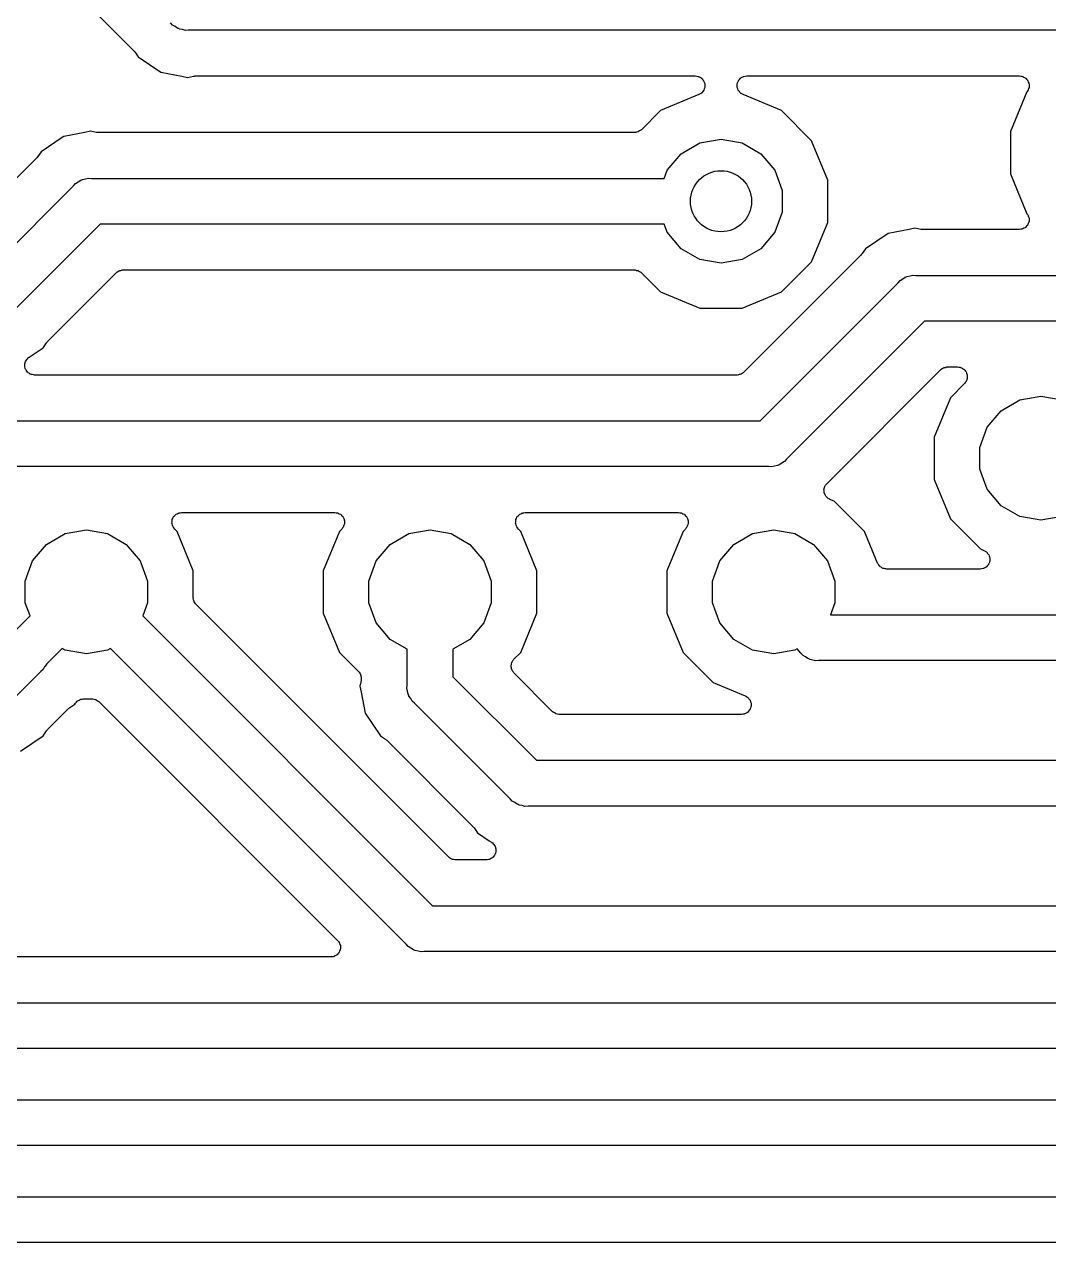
# Model space of a CAD drawing. Extents: x 64 to 244, y -149 to -41.
# Drawn here: x 89.3 to 102.72, y -127.94 to -111.98 of the extents above; entities that cross this region are included whole.
import ezdxf

# ---------------------------------------------------------------- set-up
doc = ezdxf.new("R2010")
doc.units = 0
doc.header["$MEASUREMENT"] = 0
doc.layers.add('BLACK', color=7, linetype='CONTINUOUS')

msp = doc.modelspace()

# ---------------------------------------------------------------- linework, layer by layer
at = {"layer": 'BLACK', "linetype": 'CONTINUOUS'}
for p, q in [((89.5501, -111.143), (90.7321, -112.325)), ((91.2442, -111.993), (91.2186, -111.963)), ((91.2787, -112.013), (91.2442, -111.993)), ((91.3113, -112.036), (91.2787, -112.013)), ((91.3242, -112.04), (91.3113, -112.036)), ((91.3358, -112.046), (91.3242, -112.04)), ((91.375, -112.053), (91.3358, -112.046)), ((91.4134, -112.063), (91.375, -112.053)), ((91.4531, -112.06), (91.4134, -112.063)), ((113.017, -112.06), (91.4531, -112.06)), ((90.7321, -112.325), (90.7392, -112.335)), ((90.7392, -112.335), (90.7479, -112.344)), ((90.7479, -112.344), (90.7911, -112.409)), ((90.7911, -112.409), (91.0888, -112.608)), ((91.0888, -112.608), (91.3636, -112.662)), ((91.3636, -112.662), (91.3636, -112.662)), ((91.3636, -112.662), (91.44, -112.678)), ((91.44, -112.678), (91.5164, -112.662)), ((91.5164, -112.662), (91.5289, -112.662)), ((91.5289, -112.662), (91.5411, -112.66)), ((91.5411, -112.66), (98.0875, -112.66)), ((98.0875, -112.66), (98.1065, -112.663)), ((98.1065, -112.663), (98.1257, -112.666)), ((98.1257, -112.666), (98.1281, -112.667)), ((98.1281, -112.667), (98.1309, -112.668)), ((98.1309, -112.668), (98.1476, -112.677)), ((98.1476, -112.677), (98.1648, -112.686)), ((98.1648, -112.686), (98.1667, -112.688)), ((98.1667, -112.688), (98.1691, -112.69)), ((98.1691, -112.69), (98.1815, -112.705)), ((98.1815, -112.705), (98.1946, -112.719)), ((98.1946, -112.719), (98.1956, -112.721)), ((98.1956, -112.721), (98.1974, -112.724)), ((98.1974, -112.724), (98.2041, -112.742)), ((98.2041, -112.742), (98.2115, -112.76)), ((98.2115, -112.76), (98.2116, -112.762)), ((98.2116, -112.762), (98.2125, -112.765)), ((98.2125, -112.765), (98.2125, -112.784)), ((98.6375, -112.765), (98.6384, -112.762)), ((98.6375, -112.784), (98.6375, -112.765)), ((98.6384, -112.762), (98.6385, -112.76)), ((98.6385, -112.76), (98.6459, -112.742)), ((98.6459, -112.742), (98.6526, -112.724)), ((98.6526, -112.724), (98.6544, -112.721)), ((98.6544, -112.721), (98.6554, -112.719)), ((98.6554, -112.719), (98.6685, -112.705)), ((98.6685, -112.705), (98.6809, -112.69)), ((98.6809, -112.69), (98.6833, -112.688)), ((98.6833, -112.688), (98.6852, -112.686)), ((98.6852, -112.686), (98.7024, -112.677)), ((98.7024, -112.677), (98.7191, -112.668)), ((98.7191, -112.668), (98.7219, -112.667)), ((98.7219, -112.667), (98.7243, -112.666)), ((98.7243, -112.666), (98.7435, -112.663)), ((98.7435, -112.663), (98.7625, -112.66)), ((98.7625, -112.66), (102.333, -112.66)), ((102.333, -112.66), (102.35, -112.663)), ((102.35, -112.663), (102.366, -112.664)), ((102.366, -112.664), (102.371, -112.667)), ((102.371, -112.667), (102.377, -112.668)), ((102.377, -112.668), (102.391, -112.676)), ((102.391, -112.676), (102.406, -112.683)), ((102.406, -112.683), (102.41, -112.687)), ((102.41, -112.687), (102.415, -112.69)), ((102.415, -112.69), (102.426, -112.702)), ((102.426, -112.702), (102.438, -112.714)), ((102.438, -112.714), (102.44, -112.719)), ((102.44, -112.719), (102.443, -112.724)), ((102.443, -112.724), (102.449, -112.739)), ((102.449, -112.739), (102.456, -112.754)), ((102.456, -112.754), (102.457, -112.76)), ((102.457, -112.76), (102.459, -112.765)), ((102.459, -112.765), (102.459, -112.782)), ((98.1361, -112.904), (97.632, -113.113)), ((98.1524, -112.894), (98.1361, -112.904)), ((98.1691, -112.884), (98.1524, -112.894)), ((98.1709, -112.882), (98.1691, -112.884)), ((98.1733, -112.881), (98.1709, -112.882)), ((98.185, -112.865), (98.1733, -112.881)), ((98.1974, -112.85), (98.185, -112.865)), ((98.1984, -112.848), (98.1974, -112.85)), ((98.2001, -112.846), (98.1984, -112.848)), ((98.2059, -112.827), (98.2001, -112.846)), ((98.2125, -112.809), (98.2059, -112.827)), ((98.2125, -112.784), (98.2134, -112.804)), ((98.2134, -112.804), (98.2125, -112.806)), ((98.2125, -112.806), (98.2125, -112.809)), ((98.6366, -112.804), (98.6375, -112.784)), ((98.6375, -112.806), (98.6366, -112.804)), ((98.6375, -112.809), (98.6375, -112.806)), ((98.6441, -112.827), (98.6375, -112.809)), ((98.6499, -112.846), (98.6441, -112.827)), ((98.6516, -112.848), (98.6499, -112.846)), ((98.6526, -112.85), (98.6516, -112.848)), ((98.665, -112.865), (98.6526, -112.85)), ((98.6767, -112.881), (98.665, -112.865)), ((98.6791, -112.882), (98.6767, -112.881)), ((98.6809, -112.884), (98.6791, -112.882)), ((98.6976, -112.894), (98.6809, -112.884)), ((98.7139, -112.904), (98.6976, -112.894)), ((99.218, -113.113), (98.7139, -112.904)), ((102.43, -112.867), (102.215, -113.387)), ((102.433, -112.863), (102.43, -112.867)), ((102.443, -112.85), (102.433, -112.863)), ((102.445, -112.845), (102.443, -112.85)), ((102.449, -112.841), (102.445, -112.845)), ((102.453, -112.825), (102.449, -112.841)), ((102.459, -112.809), (102.453, -112.825)), ((102.459, -112.782), (102.46, -112.798)), ((102.46, -112.798), (102.459, -112.803)), ((102.459, -112.803), (102.459, -112.809)), ((97.632, -113.113), (97.3823, -113.363)), ((99.6119, -113.507), (99.218, -113.113)), ((90.0936, -113.398), (89.8188, -113.452)), ((90.17, -113.382), (90.0936, -113.398)), ((90.2464, -113.398), (90.17, -113.382)), ((90.2589, -113.398), (90.2464, -113.398)), ((90.2711, -113.4), (90.2589, -113.398)), ((97.2925, -113.4), (90.2711, -113.4)), ((97.298, -113.399), (97.2925, -113.4)), ((97.3036, -113.4), (97.298, -113.399)), ((97.3196, -113.395), (97.3036, -113.4)), ((97.3359, -113.392), (97.3196, -113.395)), ((97.3408, -113.39), (97.3359, -113.392)), ((97.3462, -113.388), (97.3408, -113.39)), ((97.3598, -113.379), (97.3462, -113.388)), ((97.3741, -113.37), (97.3598, -113.379)), ((97.3777, -113.366), (97.3741, -113.37)), ((97.3823, -113.363), (97.3777, -113.366)), ((102.215, -113.387), (102.215, -113.943)), ((89.7969, -113.467), (89.5211, -113.651)), ((89.8188, -113.452), (89.7969, -113.467)), ((89.7969, -113.467), (89.7969, -113.467)), ((97.9028, -113.678), (98.1472, -113.537)), ((98.1472, -113.537), (98.425, -113.488)), ((98.425, -113.488), (98.7028, -113.537)), ((98.7028, -113.537), (98.9472, -113.678)), ((99.825, -114.022), (99.6119, -113.507)), ((89.4692, -113.725), (89.4621, -113.735)), ((89.4779, -113.716), (89.4692, -113.725)), ((89.5211, -113.651), (89.4779, -113.716)), ((97.7215, -113.894), (97.9028, -113.678)), ((98.9472, -113.678), (99.1285, -113.894)), ((89.4621, -113.735), (88.5644, -114.633)), ((89.9742, -114.067), (90.0087, -114.047)), ((90.0087, -114.047), (90.0413, -114.024)), ((90.0413, -114.024), (90.0542, -114.02)), ((90.0542, -114.02), (90.0658, -114.014)), ((90.0658, -114.014), (90.105, -114.007)), ((90.105, -114.007), (90.1434, -113.997)), ((90.1434, -113.997), (90.1831, -114)), ((90.1831, -114), (97.6828, -114)), ((97.6828, -114), (97.7215, -113.894)), ((99.1285, -113.894), (99.225, -114.159)), ((99.825, -114.578), (99.825, -114.022)), ((102.215, -113.943), (102.43, -114.463)), ((88.7757, -115.27), (89.9486, -114.097)), ((89.9486, -114.097), (89.9742, -114.067)), ((99.225, -114.159), (99.225, -114.441)), ((99.225, -114.441), (99.1285, -114.706)), ((102.43, -114.463), (102.433, -114.467)), ((102.433, -114.467), (102.443, -114.48)), ((102.443, -114.48), (102.445, -114.485)), ((102.445, -114.485), (102.449, -114.489)), ((102.449, -114.489), (102.453, -114.505)), ((102.453, -114.505), (102.459, -114.521)), ((102.459, -114.521), (102.459, -114.527)), ((102.459, -114.527), (102.46, -114.532)), ((90.2943, -114.6), (89.1214, -115.773)), ((97.6828, -114.6), (90.2943, -114.6)), ((97.7215, -114.706), (97.6828, -114.6)), ((99.6119, -115.093), (99.825, -114.578)), ((100.889, -114.668), (100.614, -114.722)), ((100.965, -114.652), (100.889, -114.668)), ((100.889, -114.668), (100.889, -114.668)), ((101.041, -114.668), (100.965, -114.652)), ((101.054, -114.668), (101.041, -114.668)), ((101.066, -114.67), (101.054, -114.668)), ((102.333, -114.67), (101.066, -114.67)), ((102.35, -114.667), (102.333, -114.67)), ((102.366, -114.666), (102.35, -114.667)), ((102.371, -114.663), (102.366, -114.666)), ((102.377, -114.662), (102.371, -114.663)), ((102.391, -114.654), (102.377, -114.662)), ((102.406, -114.647), (102.391, -114.654)), ((102.41, -114.643), (102.406, -114.647)), ((102.415, -114.64), (102.41, -114.643)), ((102.426, -114.628), (102.415, -114.64)), ((102.438, -114.616), (102.426, -114.628)), ((102.44, -114.611), (102.438, -114.616)), ((102.443, -114.606), (102.44, -114.611)), ((102.449, -114.591), (102.443, -114.606)), ((102.456, -114.576), (102.449, -114.591)), ((102.457, -114.57), (102.456, -114.576)), ((102.459, -114.565), (102.457, -114.57)), ((102.46, -114.532), (102.459, -114.548)), ((102.459, -114.548), (102.459, -114.565)), ((97.9028, -114.922), (97.7215, -114.706)), ((99.1285, -114.706), (98.9472, -114.922)), ((100.614, -114.722), (100.316, -114.921)), ((98.1472, -115.063), (97.9028, -114.922)), ((98.9472, -114.922), (98.7028, -115.063)), ((100.257, -115.005), (98.7244, -116.538)), ((100.264, -114.995), (100.257, -115.005)), ((100.273, -114.986), (100.264, -114.995)), ((100.316, -114.921), (100.273, -114.986)), ((98.425, -115.112), (98.1472, -115.063)), ((98.7028, -115.063), (98.425, -115.112)), ((99.218, -115.487), (99.6119, -115.093)), ((89.6079, -116.135), (90.5056, -115.237)), ((90.5056, -115.237), (90.5102, -115.234)), ((90.5102, -115.234), (90.5138, -115.23)), ((90.5138, -115.23), (90.5281, -115.221)), ((90.5281, -115.221), (90.5417, -115.212)), ((90.5417, -115.212), (90.5471, -115.21)), ((90.5471, -115.21), (90.552, -115.208)), ((90.552, -115.208), (90.5683, -115.205)), ((90.5683, -115.205), (90.5843, -115.2)), ((90.5843, -115.2), (90.5899, -115.201)), ((90.5899, -115.201), (90.5954, -115.2)), ((90.5954, -115.2), (97.2925, -115.2)), ((97.2925, -115.2), (97.298, -115.201)), ((97.298, -115.201), (97.3036, -115.2)), ((97.3036, -115.2), (97.3196, -115.205)), ((97.3196, -115.205), (97.3359, -115.208)), ((97.3359, -115.208), (97.3408, -115.21)), ((97.3408, -115.21), (97.3462, -115.212)), ((97.3462, -115.212), (97.3598, -115.221)), ((97.3598, -115.221), (97.3741, -115.23)), ((97.3741, -115.23), (97.3777, -115.234)), ((97.3777, -115.234), (97.3823, -115.237)), ((97.3823, -115.237), (97.632, -115.487)), ((100.769, -115.337), (100.804, -115.317)), ((100.804, -115.317), (100.836, -115.294)), ((100.836, -115.294), (100.849, -115.29)), ((100.849, -115.29), (100.861, -115.284)), ((100.861, -115.284), (100.9, -115.277)), ((100.9, -115.277), (100.938, -115.267)), ((100.938, -115.267), (100.978, -115.27)), ((100.978, -115.27), (116.716, -115.27)), ((98.9357, -117.175), (100.744, -115.367)), ((100.744, -115.367), (100.769, -115.337)), ((97.632, -115.487), (98.1465, -115.7)), ((98.7035, -115.7), (99.218, -115.487)), ((98.1465, -115.7), (98.7035, -115.7)), ((101.089, -115.87), (99.2814, -117.678)), ((116.827, -115.87), (101.089, -115.87)), ((89.364, -116.342), (89.5489, -116.219)), ((89.5489, -116.219), (89.5921, -116.154)), ((89.5921, -116.154), (89.6008, -116.145)), ((89.6008, -116.145), (89.6079, -116.135)), ((89.3078, -116.456), (89.3095, -116.441)), ((89.3095, -116.426), (89.3118, -116.419)), ((89.3095, -116.441), (89.3095, -116.426)), ((89.3118, -116.419), (89.3126, -116.412)), ((89.3126, -116.412), (89.3193, -116.399)), ((89.3193, -116.399), (89.3245, -116.384)), ((89.3245, -116.384), (89.329, -116.379)), ((89.329, -116.379), (89.3321, -116.373)), ((89.3321, -116.373), (89.3431, -116.362)), ((89.3431, -116.362), (89.3529, -116.351)), ((89.3529, -116.351), (89.3589, -116.347)), ((89.3589, -116.347), (89.364, -116.342)), ((89.3095, -116.463), (89.3078, -116.456)), ((89.3095, -116.47), (89.3095, -116.463)), ((89.3147, -116.484), (89.3095, -116.47)), ((89.3183, -116.499), (89.3147, -116.484)), ((89.3222, -116.505), (89.3183, -116.499)), ((89.3245, -116.511), (89.3222, -116.505)), ((89.3343, -116.523), (89.3245, -116.511)), ((89.3428, -116.536), (89.3343, -116.523)), ((89.3484, -116.54), (89.3428, -116.536)), ((89.3529, -116.545), (89.3484, -116.54)), ((89.3661, -116.553), (89.3529, -116.545)), ((89.3784, -116.562), (89.3661, -116.553)), ((89.3851, -116.564), (89.3784, -116.562)), ((89.3911, -116.567), (89.3851, -116.564)), ((89.4061, -116.57), (89.3911, -116.567)), ((89.4207, -116.574), (89.4061, -116.57)), ((89.4277, -116.574), (89.4207, -116.574)), ((89.4345, -116.575), (89.4277, -116.574)), ((98.6346, -116.575), (89.4345, -116.575)), ((98.6401, -116.574), (98.6346, -116.575)), ((98.6457, -116.575), (98.6401, -116.574)), ((98.6617, -116.57), (98.6457, -116.575)), ((98.678, -116.567), (98.6617, -116.57)), ((98.6829, -116.565), (98.678, -116.567)), ((98.6883, -116.563), (98.6829, -116.565)), ((98.7019, -116.554), (98.6883, -116.563)), ((98.7162, -116.545), (98.7019, -116.554)), ((98.7198, -116.541), (98.7162, -116.545)), ((98.7244, -116.538), (98.7198, -116.541)), ((99.8102, -117.998), (101.301, -116.507)), ((101.301, -116.507), (101.305, -116.504)), ((101.305, -116.504), (101.309, -116.5)), ((101.309, -116.5), (101.323, -116.491)), ((101.323, -116.491), (101.337, -116.482)), ((101.337, -116.482), (101.342, -116.48)), ((101.342, -116.48), (101.347, -116.478)), ((101.347, -116.478), (101.363, -116.475)), ((101.363, -116.475), (101.379, -116.47)), ((101.379, -116.47), (101.385, -116.471)), ((101.385, -116.471), (101.39, -116.47)), ((101.39, -116.47), (101.523, -116.47)), ((101.523, -116.47), (101.54, -116.473)), ((101.54, -116.473), (101.556, -116.474)), ((101.556, -116.474), (101.561, -116.477)), ((101.561, -116.477), (101.567, -116.478)), ((101.567, -116.478), (101.581, -116.486)), ((101.581, -116.486), (101.596, -116.493)), ((101.596, -116.493), (101.6, -116.497)), ((101.6, -116.497), (101.605, -116.5)), ((101.605, -116.5), (101.616, -116.512)), ((101.616, -116.512), (101.628, -116.524)), ((101.628, -116.524), (101.63, -116.529)), ((101.63, -116.529), (101.633, -116.533)), ((101.633, -116.533), (101.639, -116.549)), ((101.639, -116.549), (101.646, -116.564)), ((101.646, -116.564), (101.647, -116.57)), ((101.647, -116.57), (101.649, -116.575)), ((101.649, -116.575), (101.649, -116.592)), ((101.649, -116.592), (101.65, -116.608)), ((101.613, -116.687), (101.428, -116.872)), ((101.623, -116.673), (101.613, -116.687)), ((101.633, -116.66), (101.623, -116.673)), ((101.635, -116.655), (101.633, -116.66)), ((101.639, -116.651), (101.635, -116.655)), ((101.643, -116.635), (101.639, -116.651)), ((101.649, -116.619), (101.643, -116.635)), ((101.65, -116.608), (101.649, -116.613)), ((101.649, -116.613), (101.649, -116.619)), ((101.428, -116.872), (101.215, -117.387)), ((102.093, -117.043), (102.337, -116.902)), ((102.337, -116.902), (102.615, -116.853)), ((102.615, -116.853), (102.893, -116.902)), ((101.911, -117.259), (102.093, -117.043)), ((87.2482, -117.175), (98.9357, -117.175)), ((101.215, -117.387), (101.215, -117.943)), ((101.815, -117.524), (101.911, -117.259)), ((101.815, -117.806), (101.815, -117.524)), ((99.2558, -117.708), (99.2213, -117.728)), ((99.2814, -117.678), (99.2558, -117.708)), ((99.0469, -117.775), (87.415, -117.775)), ((99.0866, -117.778), (99.0469, -117.775)), ((99.125, -117.768), (99.0866, -117.778)), ((99.1642, -117.761), (99.125, -117.768)), ((99.1758, -117.755), (99.1642, -117.761)), ((99.1887, -117.751), (99.1758, -117.755)), ((99.2213, -117.728), (99.1887, -117.751)), ((101.911, -118.071), (101.815, -117.806)), ((99.7813, -118.047), (99.7849, -118.034)), ((99.7849, -118.034), (99.7897, -118.027)), ((99.7897, -118.027), (99.7929, -118.019)), ((99.7929, -118.019), (99.8023, -118.009)), ((99.8023, -118.009), (99.8102, -117.998)), ((101.215, -117.943), (101.428, -118.458)), ((99.7735, -118.076), (99.7757, -118.068)), ((99.7747, -118.09), (99.7735, -118.076)), ((99.7741, -118.104), (99.7747, -118.09)), ((99.7766, -118.112), (99.7741, -118.104)), ((99.7757, -118.068), (99.776, -118.06)), ((99.776, -118.06), (99.7813, -118.047)), ((99.7774, -118.12), (99.7766, -118.112)), ((99.7832, -118.133), (99.7774, -118.12)), ((99.7874, -118.146), (99.7832, -118.133)), ((99.7925, -118.153), (99.7874, -118.146)), ((99.796, -118.16), (99.7925, -118.153)), ((99.8058, -118.17), (99.796, -118.16)), ((99.8142, -118.181), (99.8058, -118.17)), ((99.8213, -118.185), (99.8142, -118.181)), ((99.8272, -118.191), (99.8213, -118.185)), ((99.8397, -118.197), (99.8272, -118.191)), ((102.093, -118.287), (101.911, -118.071)), ((99.8514, -118.205), (99.8397, -118.197)), ((99.908, -118.228), (99.8514, -118.205)), ((100.302, -118.622), (99.908, -118.228)), ((102.337, -118.428), (102.093, -118.287)), ((91.235, -118.513), (91.2364, -118.497)), ((91.2364, -118.518), (91.235, -118.513)), ((91.2364, -118.48), (91.2383, -118.475)), ((91.2364, -118.497), (91.2364, -118.48)), ((91.2383, -118.475), (91.2388, -118.469)), ((91.2388, -118.469), (91.2458, -118.454)), ((91.2458, -118.454), (91.2515, -118.438)), ((91.2515, -118.438), (91.2551, -118.434)), ((91.2551, -118.434), (91.2575, -118.429)), ((91.2575, -118.429), (91.2692, -118.417)), ((91.2692, -118.417), (91.2799, -118.405)), ((91.2799, -118.405), (91.2847, -118.402)), ((91.2847, -118.402), (91.2887, -118.398)), ((91.2887, -118.398), (91.3037, -118.391)), ((91.3037, -118.391), (91.3181, -118.383)), ((91.3181, -118.383), (91.3236, -118.382)), ((91.3236, -118.382), (91.3286, -118.379)), ((91.3286, -118.379), (91.3452, -118.378)), ((91.3452, -118.378), (91.3615, -118.375)), ((91.3615, -118.375), (93.3685, -118.375)), ((93.3685, -118.375), (93.3848, -118.378)), ((93.3848, -118.378), (93.4014, -118.379)), ((93.4014, -118.379), (93.4064, -118.382)), ((93.4064, -118.382), (93.4119, -118.383)), ((93.4119, -118.383), (93.4263, -118.391)), ((93.4263, -118.391), (93.4413, -118.398)), ((93.4413, -118.398), (93.4453, -118.402)), ((93.4453, -118.402), (93.4501, -118.405)), ((93.4501, -118.405), (93.4608, -118.417)), ((93.4608, -118.417), (93.4725, -118.429)), ((93.4725, -118.429), (93.4749, -118.434)), ((93.4749, -118.434), (93.4785, -118.438)), ((93.4785, -118.438), (93.4842, -118.454)), ((93.4842, -118.454), (93.4912, -118.469)), ((93.4912, -118.469), (93.4917, -118.475)), ((93.4917, -118.475), (93.4936, -118.48)), ((93.4936, -118.48), (93.4936, -118.497)), ((93.4936, -118.497), (93.495, -118.513)), ((93.495, -118.513), (93.4936, -118.518)), ((95.735, -118.513), (95.7364, -118.497)), ((95.7364, -118.518), (95.735, -118.513)), ((95.7364, -118.48), (95.7383, -118.475)), ((95.7364, -118.497), (95.7364, -118.48)), ((95.7383, -118.475), (95.7388, -118.469)), ((95.7388, -118.469), (95.7458, -118.454)), ((95.7458, -118.454), (95.7515, -118.438)), ((95.7515, -118.438), (95.7551, -118.434)), ((95.7551, -118.434), (95.7575, -118.429)), ((95.7575, -118.429), (95.7692, -118.417)), ((95.7692, -118.417), (95.7799, -118.405)), ((95.7799, -118.405), (95.7847, -118.402)), ((95.7847, -118.402), (95.7887, -118.398)), ((95.7887, -118.398), (95.8037, -118.391)), ((95.8037, -118.391), (95.8181, -118.383)), ((95.8181, -118.383), (95.8236, -118.382)), ((95.8236, -118.382), (95.8286, -118.379)), ((95.8286, -118.379), (95.8452, -118.378)), ((95.8452, -118.378), (95.8615, -118.375)), ((95.8615, -118.375), (97.8685, -118.375)), ((97.8685, -118.375), (97.8848, -118.378)), ((97.8848, -118.378), (97.9014, -118.379)), ((97.9014, -118.379), (97.9064, -118.382)), ((97.9064, -118.382), (97.9119, -118.383)), ((97.9119, -118.383), (97.9263, -118.391)), ((97.9263, -118.391), (97.9413, -118.398)), ((97.9413, -118.398), (97.9453, -118.402)), ((97.9453, -118.402), (97.9501, -118.405)), ((97.9501, -118.405), (97.9608, -118.417)), ((97.9608, -118.417), (97.9725, -118.429)), ((97.9725, -118.429), (97.9749, -118.434)), ((97.9749, -118.434), (97.9785, -118.438)), ((97.9785, -118.438), (97.9842, -118.454)), ((97.9842, -118.454), (97.9912, -118.469)), ((97.9912, -118.469), (97.9917, -118.475)), ((97.9917, -118.475), (97.9936, -118.48)), ((97.9936, -118.48), (97.9936, -118.497)), ((97.9936, -118.497), (97.995, -118.513)), ((97.995, -118.513), (97.9936, -118.518)), ((101.428, -118.458), (101.822, -118.852)), ((102.615, -118.477), (102.337, -118.428)), ((102.893, -118.428), (102.615, -118.477)), ((89.5928, -118.793), (89.8372, -118.652)), ((89.8372, -118.652), (90.115, -118.603)), ((90.115, -118.603), (90.3928, -118.652)), ((90.3928, -118.652), (90.6372, -118.793)), ((91.2364, -118.524), (91.2364, -118.518)), ((91.2421, -118.54), (91.2364, -118.524)), ((91.2464, -118.556), (91.2421, -118.54)), ((91.2496, -118.56), (91.2464, -118.556)), ((91.2515, -118.566), (91.2496, -118.56)), ((91.2622, -118.578), (91.2515, -118.566)), ((91.2717, -118.592), (91.2622, -118.578)), ((91.3019, -118.622), (91.2717, -118.592)), ((91.515, -119.137), (91.3019, -118.622)), ((93.4281, -118.622), (93.215, -119.137)), ((93.4583, -118.592), (93.4281, -118.622)), ((93.4678, -118.578), (93.4583, -118.592)), ((93.4785, -118.566), (93.4678, -118.578)), ((93.4804, -118.56), (93.4785, -118.566)), ((93.4836, -118.556), (93.4804, -118.56)), ((93.4879, -118.54), (93.4836, -118.556)), ((93.4936, -118.524), (93.4879, -118.54)), ((93.4936, -118.518), (93.4936, -118.524)), ((94.0928, -118.793), (94.3372, -118.652)), ((94.3372, -118.652), (94.615, -118.603)), ((94.615, -118.603), (94.8928, -118.652)), ((94.8928, -118.652), (95.1372, -118.793)), ((95.7364, -118.524), (95.7364, -118.518)), ((95.7421, -118.54), (95.7364, -118.524)), ((95.7464, -118.556), (95.7421, -118.54)), ((95.7496, -118.56), (95.7464, -118.556)), ((95.7515, -118.566), (95.7496, -118.56)), ((95.7622, -118.578), (95.7515, -118.566)), ((95.7717, -118.592), (95.7622, -118.578)), ((95.8019, -118.622), (95.7717, -118.592)), ((96.015, -119.137), (95.8019, -118.622)), ((97.9281, -118.622), (97.715, -119.137)), ((97.9583, -118.592), (97.9281, -118.622)), ((97.9678, -118.578), (97.9583, -118.592)), ((97.9785, -118.566), (97.9678, -118.578)), ((97.9804, -118.56), (97.9785, -118.566)), ((97.9836, -118.556), (97.9804, -118.56)), ((97.9879, -118.54), (97.9836, -118.556)), ((97.9936, -118.524), (97.9879, -118.54)), ((97.9936, -118.518), (97.9936, -118.524)), ((98.5928, -118.793), (98.8372, -118.652)), ((98.8372, -118.652), (99.115, -118.603)), ((99.115, -118.603), (99.3928, -118.652)), ((99.3928, -118.652), (99.6372, -118.793)), ((100.474, -119.037), (100.302, -118.622)), ((89.4115, -119.009), (89.5928, -118.793)), ((90.6372, -118.793), (90.8185, -119.009)), ((93.9115, -119.009), (94.0928, -118.793)), ((95.1372, -118.793), (95.3185, -119.009)), ((98.4115, -119.009), (98.5928, -118.793)), ((99.6372, -118.793), (99.8185, -119.009)), ((101.822, -118.852), (101.867, -118.871)), ((101.867, -118.871), (101.884, -118.881)), ((101.884, -118.881), (101.9, -118.891)), ((101.9, -118.891), (101.902, -118.893)), ((101.902, -118.893), (101.905, -118.894)), ((101.905, -118.894), (101.916, -118.91)), ((101.916, -118.91), (101.929, -118.924)), ((101.929, -118.924), (101.93, -118.927)), ((101.93, -118.927), (101.931, -118.929)), ((101.931, -118.929), (101.937, -118.948)), ((101.937, -118.948), (101.944, -118.966)), ((101.944, -118.966), (101.944, -118.969)), ((101.944, -118.969), (101.945, -118.971)), ((101.945, -118.971), (101.944, -118.991)), ((101.944, -118.991), (101.944, -119.01)), ((89.315, -119.274), (89.4115, -119.009)), ((90.8185, -119.009), (90.915, -119.274)), ((91.515, -119.49), (91.515, -119.137)), ((93.215, -119.137), (93.215, -119.693)), ((93.815, -119.274), (93.9115, -119.009)), ((95.3185, -119.009), (95.415, -119.274)), ((96.015, -119.693), (96.015, -119.137)), ((97.715, -119.137), (97.715, -119.693)), ((98.315, -119.274), (98.4115, -119.009)), ((99.8185, -119.009), (99.915, -119.274)), ((100.478, -119.044), (100.474, -119.037)), ((100.481, -119.051), (100.478, -119.044)), ((100.49, -119.062), (100.481, -119.051)), ((100.497, -119.074), (100.49, -119.062)), ((100.504, -119.079), (100.497, -119.074)), ((100.509, -119.085), (100.504, -119.079)), ((100.521, -119.092), (100.509, -119.085)), ((100.532, -119.101), (100.521, -119.092)), ((100.54, -119.103), (100.532, -119.101)), ((100.548, -119.107), (100.54, -119.103)), ((100.561, -119.11), (100.548, -119.107)), ((100.574, -119.114), (100.561, -119.11)), ((100.583, -119.114), (100.574, -119.114)), ((100.591, -119.115), (100.583, -119.114)), ((101.819, -119.115), (100.591, -119.115)), ((101.838, -119.112), (101.819, -119.115)), ((101.857, -119.109), (101.838, -119.112)), ((101.859, -119.108), (101.857, -119.109)), ((101.862, -119.107), (101.859, -119.108)), ((101.879, -119.098), (101.862, -119.107)), ((101.896, -119.089), (101.879, -119.098)), ((101.898, -119.087), (101.896, -119.089)), ((101.9, -119.085), (101.898, -119.087)), ((101.913, -119.07), (101.9, -119.085)), ((101.926, -119.056), (101.913, -119.07)), ((101.927, -119.054), (101.926, -119.056)), ((101.929, -119.051), (101.927, -119.054)), ((101.935, -119.033), (101.929, -119.051)), ((101.943, -119.015), (101.935, -119.033)), ((101.944, -119.01), (101.943, -119.013)), ((101.943, -119.013), (101.943, -119.015)), ((89.315, -119.556), (89.315, -119.274)), ((90.915, -119.274), (90.915, -119.556)), ((93.815, -119.556), (93.815, -119.274)), ((95.415, -119.274), (95.415, -119.556)), ((98.315, -119.556), (98.315, -119.274)), ((99.915, -119.274), (99.915, -119.556)), ((89.3776, -119.728), (89.315, -119.556)), ((90.915, -119.556), (90.8524, -119.728)), ((91.516, -119.495), (91.515, -119.49)), ((91.5155, -119.501), (91.516, -119.495)), ((91.5198, -119.517), (91.5155, -119.501)), ((91.5227, -119.533), (91.5198, -119.517)), ((91.5255, -119.538), (91.5227, -119.533)), ((91.5269, -119.543), (91.5255, -119.538)), ((91.5364, -119.557), (91.5269, -119.543)), ((91.5447, -119.571), (91.5364, -119.557)), ((91.549, -119.575), (91.5447, -119.571)), ((91.5522, -119.579), (91.549, -119.575)), ((94.8606, -122.888), (91.5522, -119.579)), ((93.9115, -119.821), (93.815, -119.556)), ((95.415, -119.556), (95.3185, -119.821)), ((98.4115, -119.821), (98.315, -119.556)), ((99.915, -119.556), (99.8572, -119.715)), ((89.1121, -119.994), (89.3776, -119.728)), ((90.8524, -119.728), (94.6493, -123.525)), ((93.215, -119.693), (93.4281, -120.208)), ((95.8019, -120.208), (96.015, -119.693)), ((97.715, -119.693), (97.9281, -120.208)), ((99.8572, -119.715), (108.572, -119.715)), ((94.0928, -120.037), (93.9115, -119.821)), ((95.3185, -119.821), (95.1372, -120.037)), ((98.5928, -120.037), (98.4115, -119.821)), ((94.315, -120.166), (94.0928, -120.037)), ((95.1372, -120.037), (94.915, -120.166)), ((98.8372, -120.178), (98.5928, -120.037)), ((89.7983, -120.156), (89.5913, -120.363)), ((89.8372, -120.178), (89.7983, -120.156)), ((90.115, -120.227), (89.8372, -120.178)), ((90.3928, -120.178), (90.115, -120.227)), ((90.4317, -120.156), (90.3928, -120.178)), ((94.3036, -124.028), (90.4317, -120.156)), ((93.4281, -120.208), (93.6778, -120.458)), ((94.315, -120.637), (94.315, -120.166)), ((94.915, -120.166), (94.915, -120.526)), ((95.7136, -120.296), (95.8019, -120.208)), ((97.9281, -120.208), (98.322, -120.602)), ((99.115, -120.227), (98.8372, -120.178)), ((99.3928, -120.178), (99.115, -120.227)), ((99.4203, -120.162), (99.3928, -120.178)), ((99.472, -120.216), (99.4203, -120.162)), ((99.4992, -120.248), (99.472, -120.216)), ((99.5314, -120.267), (99.4992, -120.248)), ((99.5616, -120.289), (99.5314, -120.267)), ((89.5683, -120.396), (89.5484, -120.431)), ((89.5911, -120.364), (89.5683, -120.396)), ((89.5913, -120.363), (89.5911, -120.364)), ((95.6769, -120.375), (95.6798, -120.364)), ((95.6779, -120.386), (95.6769, -120.375)), ((95.6769, -120.397), (95.6779, -120.386)), ((95.6798, -120.408), (95.6769, -120.397)), ((95.6798, -120.364), (95.6808, -120.353)), ((95.6808, -120.419), (95.6798, -120.408)), ((95.6808, -120.353), (95.6855, -120.343)), ((95.6855, -120.429), (95.6808, -120.419)), ((95.6855, -120.343), (95.6883, -120.332)), ((95.6883, -120.44), (95.6855, -120.429)), ((95.6883, -120.332), (95.6947, -120.323)), ((95.6947, -120.323), (95.6994, -120.313)), ((95.6994, -120.313), (95.7073, -120.305)), ((95.7073, -120.305), (95.7136, -120.296)), ((99.577, -120.293), (99.5616, -120.289)), ((99.5908, -120.301), (99.577, -120.293)), ((99.6275, -120.308), (99.5908, -120.301)), ((99.6633, -120.318), (99.6275, -120.308)), ((99.7055, -120.315), (99.6633, -120.318)), ((108.461, -120.315), (99.7055, -120.315)), ((89.5179, -120.456), (89.1214, -120.853)), ((89.5484, -120.431), (89.5179, -120.456)), ((93.6778, -120.458), (93.681, -120.462)), ((93.681, -120.462), (93.6853, -120.466)), ((93.6853, -120.466), (93.6936, -120.48)), ((93.6936, -120.48), (93.6955, -120.483)), ((93.6955, -120.483), (93.6993, -120.488)), ((93.7126, -120.574), (93.6974, -120.65)), ((93.6993, -120.488), (93.6998, -120.489)), ((93.6998, -120.489), (93.7031, -120.494)), ((93.7031, -120.494), (93.7045, -120.499)), ((93.7045, -120.499), (93.7073, -120.504)), ((93.7073, -120.504), (93.71, -120.519)), ((93.71, -120.519), (93.7135, -120.53)), ((93.7128, -120.561), (93.7126, -120.574)), ((93.715, -120.549), (93.7128, -120.561)), ((93.7135, -120.53), (93.7135, -120.532)), ((93.7135, -120.532), (93.7145, -120.536)), ((93.7145, -120.536), (93.714, -120.542)), ((93.714, -120.542), (93.715, -120.548)), ((93.715, -120.548), (93.715, -120.549)), ((94.915, -120.526), (96.0093, -121.62)), ((95.6947, -120.449), (95.6883, -120.44)), ((95.6994, -120.459), (95.6947, -120.449)), ((95.7073, -120.467), (95.6994, -120.459)), ((95.7136, -120.476), (95.7073, -120.467)), ((96.2206, -120.983), (95.7136, -120.476)), ((93.6974, -120.65), (93.7126, -120.726)), ((93.7126, -120.726), (93.7672, -121.001)), ((94.3115, -120.677), (94.315, -120.637)), ((94.3218, -120.715), (94.3115, -120.677)), ((94.3287, -120.754), (94.3218, -120.715)), ((98.322, -120.602), (98.7416, -120.776)), ((89.8991, -120.927), (89.9639, -120.884)), ((89.9639, -120.884), (89.9722, -120.871)), ((89.9722, -120.871), (89.9846, -120.858)), ((89.9846, -120.858), (89.9961, -120.845)), ((89.9961, -120.845), (89.9998, -120.843)), ((89.9998, -120.843), (90.0027, -120.84)), ((90.0027, -120.84), (90.0188, -120.832)), ((90.0188, -120.832), (90.0343, -120.823)), ((90.0343, -120.823), (90.0385, -120.822)), ((90.0385, -120.822), (90.0422, -120.82)), ((90.0422, -120.82), (90.0601, -120.818)), ((90.0601, -120.818), (90.0778, -120.815)), ((90.0778, -120.815), (90.1896, -120.815)), ((90.1896, -120.815), (90.1951, -120.816)), ((90.1951, -120.816), (90.2007, -120.815)), ((90.2007, -120.815), (90.2167, -120.82)), ((90.2167, -120.82), (90.233, -120.823)), ((90.233, -120.823), (90.2379, -120.825)), ((90.2379, -120.825), (90.2433, -120.827)), ((90.2433, -120.827), (90.2569, -120.836)), ((90.2569, -120.836), (90.2712, -120.845)), ((90.2712, -120.845), (90.2748, -120.849)), ((90.2748, -120.849), (90.2794, -120.852)), ((90.2794, -120.852), (93.4054, -123.978)), ((94.3354, -120.766), (94.3287, -120.754)), ((94.3389, -120.779), (94.3354, -120.766)), ((94.3617, -120.811), (94.3389, -120.779)), ((94.3816, -120.846), (94.3617, -120.811)), ((94.4121, -120.871), (94.3816, -120.846)), ((95.6636, -122.123), (94.4121, -120.871)), ((98.7416, -120.776), (98.7579, -120.786)), ((98.7579, -120.786), (98.7746, -120.796)), ((98.7746, -120.796), (98.7764, -120.798)), ((98.7764, -120.798), (98.7788, -120.799)), ((98.7788, -120.799), (98.7905, -120.815)), ((98.7905, -120.815), (98.8029, -120.829)), ((98.8029, -120.829), (98.8039, -120.832)), ((98.8039, -120.832), (98.8056, -120.834)), ((98.8056, -120.834), (98.8114, -120.853)), ((98.8114, -120.853), (98.818, -120.871)), ((98.818, -120.871), (98.818, -120.874)), ((98.818, -120.874), (98.8189, -120.876)), ((98.8189, -120.876), (98.818, -120.896)), ((98.818, -120.896), (98.818, -120.915)), ((89.6079, -121.215), (89.8799, -120.943)), ((89.8799, -120.943), (89.8901, -120.936)), ((89.8901, -120.936), (89.8991, -120.927)), ((93.7672, -121.001), (93.9661, -121.299)), ((96.2252, -120.986), (96.2206, -120.983)), ((96.2288, -120.99), (96.2252, -120.986)), ((96.2431, -120.999), (96.2288, -120.99)), ((96.2567, -121.008), (96.2431, -120.999)), ((96.2621, -121.01), (96.2567, -121.008)), ((96.267, -121.012), (96.2621, -121.01)), ((96.2833, -121.015), (96.267, -121.012)), ((96.2993, -121.02), (96.2833, -121.015)), ((96.3049, -121.019), (96.2993, -121.02)), ((96.3104, -121.02), (96.3049, -121.019)), ((98.693, -121.02), (96.3104, -121.02)), ((98.712, -121.017), (98.693, -121.02)), ((98.7312, -121.014), (98.712, -121.017)), ((98.7336, -121.013), (98.7312, -121.014)), ((98.7364, -121.012), (98.7336, -121.013)), ((98.7531, -121.003), (98.7364, -121.012)), ((98.7703, -120.994), (98.7531, -121.003)), ((98.7722, -120.992), (98.7703, -120.994)), ((98.7746, -120.99), (98.7722, -120.992)), ((98.787, -120.975), (98.7746, -120.99)), ((98.8001, -120.961), (98.787, -120.975)), ((98.8011, -120.959), (98.8001, -120.961)), ((98.8029, -120.956), (98.8011, -120.959)), ((98.8096, -120.938), (98.8029, -120.956)), ((98.817, -120.92), (98.8096, -120.938)), ((98.8171, -120.918), (98.817, -120.92)), ((98.818, -120.915), (98.8171, -120.918)), ((89.5921, -121.234), (89.6008, -121.225)), ((89.6008, -121.225), (89.6079, -121.215)), ((89.2512, -121.498), (89.5489, -121.299)), ((89.5489, -121.299), (89.5921, -121.234)), ((93.9661, -121.299), (94.0309, -121.342)), ((94.0309, -121.342), (94.0399, -121.351)), ((94.0399, -121.351), (94.0501, -121.358)), ((94.0501, -121.358), (95.1771, -122.485)), ((96.0093, -121.62), (105.303, -121.62)), ((95.6892, -122.153), (95.6636, -122.123)), ((95.7237, -122.173), (95.6892, -122.153)), ((95.7563, -122.196), (95.7237, -122.173)), ((95.7692, -122.2), (95.7563, -122.196)), ((95.7808, -122.206), (95.7692, -122.2)), ((95.82, -122.213), (95.7808, -122.206)), ((95.8584, -122.223), (95.82, -122.213)), ((95.8981, -122.22), (95.8584, -122.223)), ((105.303, -122.22), (95.8981, -122.22)), ((95.1771, -122.485), (95.1842, -122.495)), ((95.1842, -122.495), (95.1929, -122.504)), ((95.1929, -122.504), (95.2361, -122.569)), ((95.2361, -122.569), (95.3909, -122.672)), ((95.3909, -122.672), (95.421, -122.692)), ((95.421, -122.692), (95.4261, -122.697)), ((95.4261, -122.697), (95.4321, -122.701)), ((95.4321, -122.701), (95.4419, -122.712)), ((95.4419, -122.712), (95.4529, -122.723)), ((95.4529, -122.723), (95.456, -122.729)), ((95.456, -122.729), (95.4605, -122.734)), ((95.4605, -122.734), (95.4657, -122.749)), ((95.4657, -122.749), (95.4724, -122.762)), ((95.4755, -122.82), (95.4703, -122.834)), ((95.4724, -122.762), (95.4732, -122.769)), ((95.4732, -122.769), (95.4755, -122.776)), ((95.4755, -122.776), (95.4755, -122.791)), ((95.4755, -122.791), (95.4772, -122.806)), ((95.4772, -122.806), (95.4755, -122.813)), ((95.4755, -122.813), (95.4755, -122.82)), ((94.8652, -122.891), (94.8606, -122.888)), ((94.8688, -122.895), (94.8652, -122.891)), ((94.8831, -122.904), (94.8688, -122.895)), ((94.8967, -122.913), (94.8831, -122.904)), ((94.9021, -122.915), (94.8967, -122.913)), ((94.907, -122.917), (94.9021, -122.915)), ((94.9233, -122.92), (94.907, -122.917)), ((94.9393, -122.925), (94.9233, -122.92)), ((94.9449, -122.924), (94.9393, -122.925)), ((94.9504, -122.925), (94.9449, -122.924)), ((95.3505, -122.925), (94.9504, -122.925)), ((95.3573, -122.924), (95.3505, -122.925)), ((95.3643, -122.924), (95.3573, -122.924)), ((95.3789, -122.92), (95.3643, -122.924)), ((95.3939, -122.917), (95.3789, -122.92)), ((95.3999, -122.914), (95.3939, -122.917)), ((95.4066, -122.912), (95.3999, -122.914)), ((95.4189, -122.903), (95.4066, -122.912)), ((95.4321, -122.895), (95.4189, -122.903)), ((95.4366, -122.89), (95.4321, -122.895)), ((95.4422, -122.886), (95.4366, -122.89)), ((95.4507, -122.873), (95.4422, -122.886)), ((95.4605, -122.861), (95.4507, -122.873)), ((95.4628, -122.855), (95.4605, -122.861)), ((95.4667, -122.849), (95.4628, -122.855)), ((95.4703, -122.834), (95.4667, -122.849)), ((94.6493, -123.525), (116.081, -123.525)), ((93.4054, -123.978), (93.4149, -123.992)), ((93.4149, -123.992), (93.4256, -124.004)), ((93.4256, -124.004), (93.4275, -124.01)), ((93.4275, -124.01), (93.4307, -124.014)), ((93.4307, -124.014), (93.435, -124.03)), ((93.435, -124.03), (93.4407, -124.046)), ((93.4388, -124.095), (93.4383, -124.101)), ((93.4407, -124.09), (93.4388, -124.095)), ((93.4407, -124.046), (93.4407, -124.052)), ((93.4407, -124.052), (93.4421, -124.057)), ((93.4421, -124.057), (93.4407, -124.073)), ((93.4407, -124.073), (93.4407, -124.09)), ((94.3292, -124.058), (94.3036, -124.028)), ((94.3637, -124.078), (94.3292, -124.058)), ((94.3963, -124.101), (94.3637, -124.078)), ((93.3156, -124.195), (71.5454, -124.195)), ((93.3319, -124.192), (93.3156, -124.195)), ((93.3485, -124.191), (93.3319, -124.192)), ((93.3535, -124.188), (93.3485, -124.191)), ((93.359, -124.187), (93.3535, -124.188)), ((93.3734, -124.179), (93.359, -124.187)), ((93.3884, -124.172), (93.3734, -124.179)), ((93.3924, -124.168), (93.3884, -124.172)), ((93.3972, -124.165), (93.3924, -124.168)), ((93.4079, -124.153), (93.3972, -124.165)), ((93.4196, -124.141), (93.4079, -124.153)), ((93.422, -124.136), (93.4196, -124.141)), ((93.4256, -124.131), (93.422, -124.136)), ((93.4313, -124.116), (93.4256, -124.131)), ((93.4383, -124.101), (93.4313, -124.116)), ((94.4092, -124.105), (94.3963, -124.101)), ((94.4208, -124.111), (94.4092, -124.105)), ((94.46, -124.118), (94.4208, -124.111)), ((94.4984, -124.128), (94.46, -124.118)), ((94.5381, -124.125), (94.4984, -124.128)), ((116.192, -124.125), (94.5381, -124.125)), ((71.2443, -124.795), (116.716, -124.795)), ((116.827, -125.395), (71.1331, -125.395)), ((66.7822, -126.065), (117.351, -126.065)), ((117.462, -126.665), (66.7822, -126.665)), ((69.2281, -127.335), (117.986, -127.335)), ((118.097, -127.935), (69.3393, -127.935))]:
    msp.add_line(p, q, dxfattribs=at)
at = {"layer": 'BLACK'}
msp.add_circle((98.425, -114.3), 0.4, dxfattribs=at)

doc.saveas('drawing.dxf')
